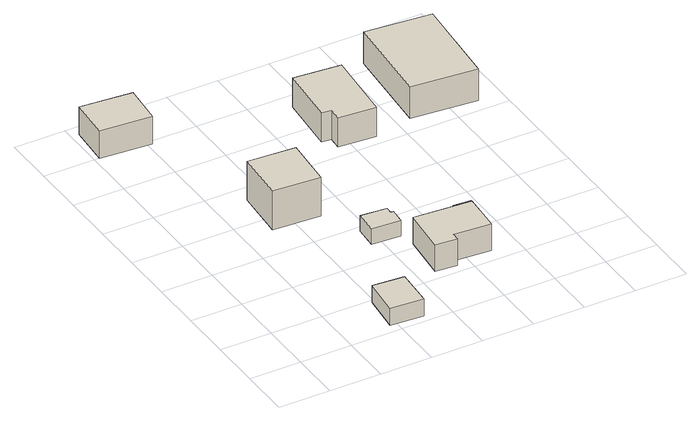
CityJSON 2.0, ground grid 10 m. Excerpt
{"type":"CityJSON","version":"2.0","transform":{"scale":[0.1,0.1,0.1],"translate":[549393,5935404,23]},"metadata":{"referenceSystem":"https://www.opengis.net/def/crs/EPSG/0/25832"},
"CityObjects":{
"building1":{"type":"Building","attributes":{"Gemeindeschluessel":"02200227","Geometrietyp2DReferenz":"3000","BezugspunktDach":"2000","function":"31001_1010","measuredHeight":3.77,"storeysAboveGround":1},"address":[{"country":"Germany","locality":"Hamburg","thoroughfareNumber":"40a","thoroughfareName":"Leuchtturmweg","postcode":"22559"}],"geometry":[{"type":"Solid","lod":"1","boundaries":[[[[0,1,2,3]],[[4,5,6,7]],[[2,4,7,3]],[[1,5,4,2]],[[0,6,5,1]],[[3,7,6,0]]]]}]},
"building2":{"type":"Building","attributes":{"Gemeindeschluessel":"02200227","Geometrietyp2DReferenz":"3000","BezugspunktDach":"2000","function":"31001_1010","measuredHeight":7.19,"storeysAboveGround":1},"address":[{"country":"Germany","locality":"Hamburg","thoroughfareNumber":"36c","thoroughfareName":"Leuchtturmweg","postcode":"22559"}],"geometry":[{"type":"Solid","lod":"1","boundaries":[[[[8,9,10,11]],[[12,13,14,15]],[[10,12,15,11]],[[9,13,12,10]],[[8,14,13,9]],[[11,15,14,8]]]]}]},
"building3":{"type":"Building","attributes":{"Gemeindeschluessel":"02200227","Geometrietyp2DReferenz":"3000","BezugspunktDach":"2000","function":"31001_1010","measuredHeight":11.26,"storeysAboveGround":2},"address":[{"country":"Germany","locality":"Hamburg","thoroughfareNumber":"40","thoroughfareName":"Leuchtturmweg","postcode":"22559"}],"geometry":[{"type":"Solid","lod":"1","boundaries":[[[[16,17,18,19]],[[20,21,22,23]],[[18,20,23,19]],[[17,21,20,18]],[[16,22,21,17]],[[19,23,22,16]]]]}]},
"building4":{"type":"Building","attributes":{"Gemeindeschluessel":"02200227","Geometrietyp2DReferenz":"3000","BezugspunktDach":"2000","function":"31001_2460","measuredHeight":3.73,"storeysAboveGround":1},"address":[{"country":"Germany","locality":"Hamburg","thoroughfareName":"Leuchtturmweg","postcode":"22559"}],"geometry":[{"type":"Solid","lod":"1","boundaries":[[[[24,25,26,27,28,29]],[[30,31,32,33,34,35]],[[28,30,35,29]],[[27,31,30,28]],[[26,32,31,27]],[[25,33,32,26]],[[24,34,33,25]],[[29,35,34,24]]]]}]},
"building5":{"type":"Building","attributes":{"Gemeindeschluessel":"02200227","Geometrietyp2DReferenz":"3000","BezugspunktDach":"2000","function":"31001_1010","measuredHeight":6.92,"storeysAboveGround":1},"address":[{"country":"Germany","locality":"Hamburg","thoroughfareNumber":"42c","thoroughfareName":"Leuchtturmweg","postcode":"22559"}],"geometry":[{"type":"Solid","lod":"1","boundaries":[[[[36,37,38,39,40,41]],[[42,43,44,45,46,47]],[[40,42,47,41]],[[39,43,42,40]],[[38,44,43,39]],[[37,45,44,38]],[[36,46,45,37]],[[41,47,46,36]]]]}]},
"building6":{"type":"Building","attributes":{"Gemeindeschluessel":"02200227","Geometrietyp2DReferenz":"3000","BezugspunktDach":"2000","function":"31001_1010","measuredHeight":2.39,"storeysAboveGround":1},"address":[{"country":"Germany","locality":"Hamburg","thoroughfareName":"Leuchtturmweg","postcode":"22559"}],"geometry":[{"type":"Solid","lod":"1","boundaries":[[[[48,49,50,51,52]],[[53,54,55,56,57]],[[51,53,57,52]],[[50,54,53,51]],[[49,55,54,50]],[[48,56,55,49]],[[52,57,56,48]]]]}]},
"building7":{"type":"Building","attributes":{"Gemeindeschluessel":"02200227","Geometrietyp2DReferenz":"3000","BezugspunktDach":"2000","function":"31001_1010","measuredHeight":8.04,"storeysAboveGround":1},"address":[{"country":"Germany","locality":"Hamburg","thoroughfareNumber":"42b","thoroughfareName":"Leuchtturmweg","postcode":"22559"}],"geometry":[{"type":"Solid","lod":"1","boundaries":[[[[58,59,60,61,62,63]],[[64,65,66,67,68,69]],[[62,64,69,63]],[[61,65,64,62]],[[60,66,65,61]],[[59,67,66,60]],[[58,68,67,59]],[[63,69,68,58]]]]}]},
"building8":{"type":"Building","attributes":{"Gemeindeschluessel":"02200227","Geometrietyp2DReferenz":"3000","BezugspunktDach":"2000","function":"31001_1010","measuredHeight":9.56,"storeysAboveGround":1},"address":[{"country":"Germany","locality":"Hamburg","thoroughfareNumber":"44a","thoroughfareName":"Leuchtturmweg","postcode":"22559"}],"geometry":[{"type":"Solid","lod":"1","boundaries":[[[[70,71,72,73]],[[74,75,76,77]],[[72,74,77,73]],[[71,75,74,72]],[[70,76,75,71]],[[73,77,76,70]]]]}]}
},
"vertices":[
[182,10,14],[190,85,14],[251,80,14],[246,5,14],[251,80,49],[190,85,49],[182,10,49],[246,5,49],
[15,779,7],[116,770,7],[109,691,7],[9,699,7],[109,691,64],[116,770,64],[15,779,64],[9,699,64],
[161,461,11],[254,455,11],[246,356,11],[154,362,11],[246,356,91],[254,455,91],[161,461,91],[154,362,91],
[334,261,15],[331,231,15],[275,235,15],[278,279,15],[329,275,15],[328,262,15],[329,275,47],[278,279,47],[275,235,47],[331,231,47],[334,261,47],[328,262,47],
[369,118,18],[368,103,18],[326,106,18],[335,197,18],[446,189,18],[441,113,18],[446,189,73],[335,197,73],[326,106,73],[368,103,73],[369,118,73],[441,113,73],
[446,189,17],[432,190,17],[435,234,17],[469,232,17],[466,188,17],[469,232,41],[435,234,41],[432,190,41],[446,189,41],[466,188,41],
[458,653,13],[446,513,13],[373,518,13],[375,544,13],[356,545,13],[366,661,13],[356,545,73],[375,544,73],[373,518,73],[446,513,73],[458,653,73],[366,661,73],
[662,697,17],[647,515,17],[519,526,17],[533,709,17],[519,526,82],[647,515,82],[662,697,82],[533,709,82]
]}
